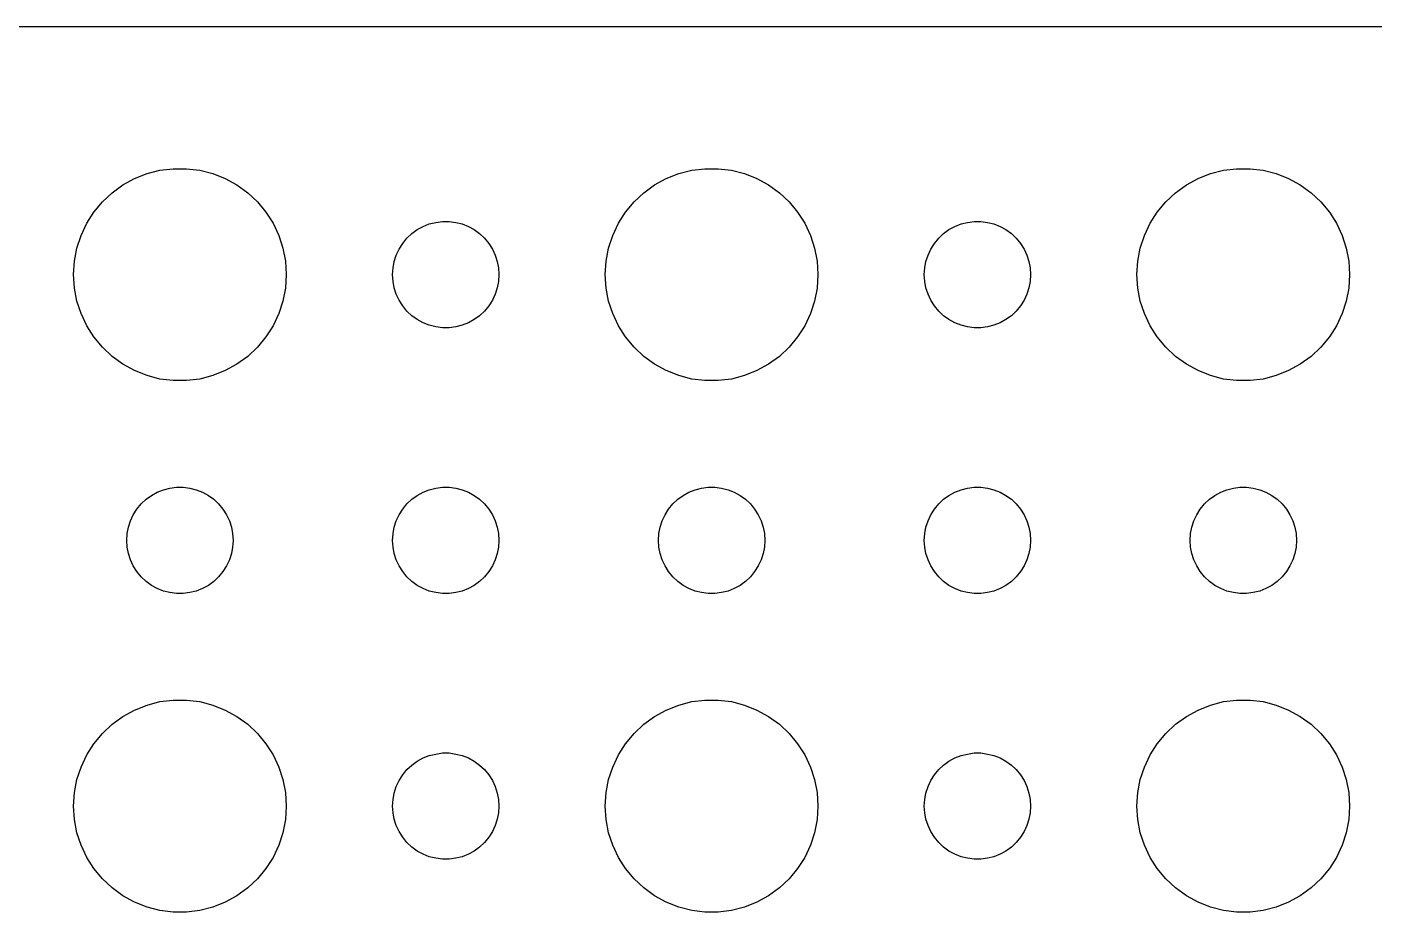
# Model space of a CAD drawing. Header units: metres. Extents: x -134 to 134, y 518 to 1078.
# Drawn here: x -71.81 to -33.81, y 1053.01 to 1077.99 of the extents above; entities that cross this region are included whole.
import ezdxf

# ---------------------------------------------------------------- set-up
doc = ezdxf.new("R2010")
doc.units = ezdxf.units.M

msp = doc.modelspace()

# ---------------------------------------------------------------- linework, layer by layer
for p, q in [((129.814, 1077.99), (-129.814, 1077.99)), ((-68.0621, 1073.95), (-67.6884, 1073.99)), ((-67.6884, 1073.99), (-67.3116, 1073.99)), ((-67.3116, 1073.99), (-66.9379, 1073.95)), ((-53.0621, 1073.95), (-52.6884, 1073.99)), ((-52.6884, 1073.99), (-52.3116, 1073.99)), ((-52.3116, 1073.99), (-51.9379, 1073.95)), ((-38.0621, 1073.95), (-37.6884, 1073.99)), ((-37.6884, 1073.99), (-37.3116, 1073.99)), ((-37.3116, 1073.99), (-36.9379, 1073.95)), ((-69.1075, 1073.53), (-68.7773, 1073.71)), ((-68.7773, 1073.71), (-68.427, 1073.85)), ((-68.427, 1073.85), (-68.0621, 1073.95)), ((-66.9379, 1073.95), (-66.573, 1073.85)), ((-66.573, 1073.85), (-66.2227, 1073.71)), ((-66.2227, 1073.71), (-65.8925, 1073.53)), ((-54.1075, 1073.53), (-53.7773, 1073.71)), ((-53.7773, 1073.71), (-53.427, 1073.85)), ((-53.427, 1073.85), (-53.0621, 1073.95)), ((-51.9379, 1073.95), (-51.5729, 1073.85)), ((-51.5729, 1073.85), (-51.2227, 1073.71)), ((-51.2227, 1073.71), (-50.8925, 1073.53)), ((-39.1075, 1073.53), (-38.7773, 1073.71)), ((-38.7773, 1073.71), (-38.427, 1073.85)), ((-38.427, 1073.85), (-38.0621, 1073.95)), ((-36.9379, 1073.95), (-36.5729, 1073.85)), ((-36.5729, 1073.85), (-36.2227, 1073.71)), ((-36.2227, 1073.71), (-35.8925, 1073.53)), ((-69.6869, 1073.05), (-69.4123, 1073.31)), ((-69.4123, 1073.31), (-69.1075, 1073.53)), ((-65.8925, 1073.53), (-65.5877, 1073.31)), ((-65.5877, 1073.31), (-65.3131, 1073.05)), ((-54.6869, 1073.05), (-54.4123, 1073.31)), ((-54.4123, 1073.31), (-54.1075, 1073.53)), ((-50.8925, 1073.53), (-50.5877, 1073.31)), ((-50.5877, 1073.31), (-50.3131, 1073.05)), ((-39.6869, 1073.05), (-39.4123, 1073.31)), ((-39.4123, 1073.31), (-39.1075, 1073.53)), ((-35.8925, 1073.53), (-35.5877, 1073.31)), ((-35.5877, 1073.31), (-35.3131, 1073.05)), ((-69.927, 1072.76), (-69.6869, 1073.05)), ((-65.3131, 1073.05), (-65.073, 1072.76)), ((-54.927, 1072.76), (-54.6869, 1073.05)), ((-50.3131, 1073.05), (-50.0729, 1072.76)), ((-39.927, 1072.76), (-39.6869, 1073.05)), ((-35.3131, 1073.05), (-35.0729, 1072.76)), ((-70.2893, 1072.1), (-70.1289, 1072.45)), ((-70.1289, 1072.45), (-69.927, 1072.76)), ((-65.073, 1072.76), (-64.8711, 1072.45)), ((-64.8711, 1072.45), (-64.7107, 1072.1)), ((-60.4635, 1072.43), (-60.2811, 1072.47)), ((-60.2811, 1072.47), (-60.0942, 1072.5)), ((-60.0942, 1072.5), (-59.9058, 1072.5)), ((-59.9058, 1072.5), (-59.7189, 1072.47)), ((-59.7189, 1072.47), (-59.5365, 1072.43)), ((-55.2893, 1072.1), (-55.1289, 1072.45)), ((-55.1289, 1072.45), (-54.927, 1072.76)), ((-50.0729, 1072.76), (-49.8711, 1072.45)), ((-49.8711, 1072.45), (-49.7107, 1072.1)), ((-45.4635, 1072.43), (-45.2811, 1072.47)), ((-45.2811, 1072.47), (-45.0942, 1072.5)), ((-45.0942, 1072.5), (-44.9058, 1072.5)), ((-44.9058, 1072.5), (-44.7189, 1072.47)), ((-44.7189, 1072.47), (-44.5365, 1072.43)), ((-40.2893, 1072.1), (-40.1289, 1072.45)), ((-40.1289, 1072.45), (-39.927, 1072.76)), ((-35.0729, 1072.76), (-34.8711, 1072.45)), ((-34.8711, 1072.45), (-34.7107, 1072.1)), ((-70.4057, 1071.75), (-70.2893, 1072.1)), ((-64.7107, 1072.1), (-64.5943, 1071.75)), ((-61.0934, 1072.03), (-60.9561, 1072.16)), ((-60.9561, 1072.16), (-60.8037, 1072.27)), ((-60.8037, 1072.27), (-60.6387, 1072.36)), ((-60.6387, 1072.36), (-60.4635, 1072.43)), ((-59.5365, 1072.43), (-59.3613, 1072.36)), ((-59.3613, 1072.36), (-59.1963, 1072.27)), ((-59.1963, 1072.27), (-59.0439, 1072.16)), ((-59.0439, 1072.16), (-58.9065, 1072.03)), ((-55.4057, 1071.75), (-55.2893, 1072.1)), ((-49.7107, 1072.1), (-49.5942, 1071.75)), ((-46.0934, 1072.03), (-45.9561, 1072.16)), ((-45.9561, 1072.16), (-45.8037, 1072.27)), ((-45.8037, 1072.27), (-45.6387, 1072.36)), ((-45.6387, 1072.36), (-45.4635, 1072.43)), ((-44.5365, 1072.43), (-44.3613, 1072.36)), ((-44.3613, 1072.36), (-44.1963, 1072.27)), ((-44.1963, 1072.27), (-44.0439, 1072.16)), ((-44.0439, 1072.16), (-43.9065, 1072.03)), ((-40.4057, 1071.75), (-40.2893, 1072.1)), ((-34.7107, 1072.1), (-34.5942, 1071.75)), ((-70.4763, 1071.38), (-70.4057, 1071.75)), ((-64.5943, 1071.75), (-64.5237, 1071.38)), ((-61.3947, 1071.55), (-61.3145, 1071.72)), ((-61.3145, 1071.72), (-61.2135, 1071.88)), ((-61.2135, 1071.88), (-61.0934, 1072.03)), ((-58.9065, 1072.03), (-58.7865, 1071.88)), ((-58.7865, 1071.88), (-58.6855, 1071.72)), ((-58.6855, 1071.72), (-58.6053, 1071.55)), ((-55.4763, 1071.38), (-55.4057, 1071.75)), ((-49.5942, 1071.75), (-49.5237, 1071.38)), ((-46.3947, 1071.55), (-46.3145, 1071.72)), ((-46.3145, 1071.72), (-46.2135, 1071.88)), ((-46.2135, 1071.88), (-46.0934, 1072.03)), ((-43.9065, 1072.03), (-43.7865, 1071.88)), ((-43.7865, 1071.88), (-43.6855, 1071.72)), ((-43.6855, 1071.72), (-43.6053, 1071.55)), ((-40.4763, 1071.38), (-40.4057, 1071.75)), ((-34.5942, 1071.75), (-34.5237, 1071.38)), ((-70.5, 1071), (-70.4763, 1071.38)), ((-64.5237, 1071.38), (-64.5, 1071)), ((-61.4882, 1071.19), (-61.4529, 1071.37)), ((-61.4529, 1071.37), (-61.3947, 1071.55)), ((-58.6053, 1071.55), (-58.5471, 1071.37)), ((-58.5471, 1071.37), (-58.5118, 1071.19)), ((-55.5, 1071), (-55.4763, 1071.38)), ((-49.5237, 1071.38), (-49.5, 1071)), ((-46.4882, 1071.19), (-46.4529, 1071.37)), ((-46.4529, 1071.37), (-46.3947, 1071.55)), ((-43.6053, 1071.55), (-43.5471, 1071.37)), ((-43.5471, 1071.37), (-43.5118, 1071.19)), ((-40.5, 1071), (-40.4763, 1071.38)), ((-34.5237, 1071.38), (-34.5, 1071)), ((-70.4763, 1070.62), (-70.5, 1071)), ((-64.5, 1071), (-64.5237, 1070.62)), ((-61.5, 1071), (-61.4882, 1071.19)), ((-61.4882, 1070.81), (-61.5, 1071)), ((-58.5118, 1071.19), (-58.5, 1071)), ((-58.5, 1071), (-58.5118, 1070.81)), ((-55.4763, 1070.62), (-55.5, 1071)), ((-49.5, 1071), (-49.5237, 1070.62)), ((-46.5, 1071), (-46.4882, 1071.19)), ((-46.4882, 1070.81), (-46.5, 1071)), ((-43.5118, 1071.19), (-43.5, 1071)), ((-43.5, 1071), (-43.5118, 1070.81)), ((-40.4763, 1070.62), (-40.5, 1071)), ((-34.5, 1071), (-34.5237, 1070.62)), ((-70.4057, 1070.25), (-70.4763, 1070.62)), ((-64.5237, 1070.62), (-64.5943, 1070.25)), ((-61.4529, 1070.63), (-61.4882, 1070.81)), ((-61.3947, 1070.45), (-61.4529, 1070.63)), ((-58.5471, 1070.63), (-58.6053, 1070.45)), ((-58.5118, 1070.81), (-58.5471, 1070.63)), ((-55.4057, 1070.25), (-55.4763, 1070.62)), ((-49.5237, 1070.62), (-49.5942, 1070.25)), ((-46.4529, 1070.63), (-46.4882, 1070.81)), ((-46.3947, 1070.45), (-46.4529, 1070.63)), ((-43.5471, 1070.63), (-43.6053, 1070.45)), ((-43.5118, 1070.81), (-43.5471, 1070.63)), ((-40.4057, 1070.25), (-40.4763, 1070.62)), ((-34.5237, 1070.62), (-34.5942, 1070.25)), ((-70.2893, 1069.9), (-70.4057, 1070.25)), ((-64.5943, 1070.25), (-64.7107, 1069.9)), ((-61.3145, 1070.28), (-61.3947, 1070.45)), ((-61.2135, 1070.12), (-61.3145, 1070.28)), ((-58.6855, 1070.28), (-58.7865, 1070.12)), ((-58.6053, 1070.45), (-58.6855, 1070.28)), ((-55.2893, 1069.9), (-55.4057, 1070.25)), ((-49.5942, 1070.25), (-49.7107, 1069.9)), ((-46.3145, 1070.28), (-46.3947, 1070.45)), ((-46.2135, 1070.12), (-46.3145, 1070.28)), ((-43.6855, 1070.28), (-43.7865, 1070.12)), ((-43.6053, 1070.45), (-43.6855, 1070.28)), ((-40.2893, 1069.9), (-40.4057, 1070.25)), ((-34.5942, 1070.25), (-34.7107, 1069.9)), ((-70.1289, 1069.55), (-70.2893, 1069.9)), ((-64.7107, 1069.9), (-64.8711, 1069.55)), ((-61.0934, 1069.97), (-61.2135, 1070.12)), ((-60.9561, 1069.84), (-61.0934, 1069.97)), ((-60.8037, 1069.73), (-60.9561, 1069.84)), ((-59.0439, 1069.84), (-59.1963, 1069.73)), ((-58.9065, 1069.97), (-59.0439, 1069.84)), ((-58.7865, 1070.12), (-58.9065, 1069.97)), ((-55.1289, 1069.55), (-55.2893, 1069.9)), ((-49.7107, 1069.9), (-49.8711, 1069.55)), ((-46.0934, 1069.97), (-46.2135, 1070.12)), ((-45.9561, 1069.84), (-46.0934, 1069.97)), ((-45.8037, 1069.73), (-45.9561, 1069.84)), ((-44.0439, 1069.84), (-44.1963, 1069.73)), ((-43.9065, 1069.97), (-44.0439, 1069.84)), ((-43.7865, 1070.12), (-43.9065, 1069.97)), ((-40.1289, 1069.55), (-40.2893, 1069.9)), ((-34.7107, 1069.9), (-34.8711, 1069.55)), ((-69.927, 1069.24), (-70.1289, 1069.55)), ((-64.8711, 1069.55), (-65.073, 1069.24)), ((-60.6387, 1069.64), (-60.8037, 1069.73)), ((-60.4635, 1069.57), (-60.6387, 1069.64)), ((-60.2811, 1069.53), (-60.4635, 1069.57)), ((-60.0942, 1069.5), (-60.2811, 1069.53)), ((-59.9058, 1069.5), (-60.0942, 1069.5)), ((-59.7189, 1069.53), (-59.9058, 1069.5)), ((-59.5365, 1069.57), (-59.7189, 1069.53)), ((-59.3613, 1069.64), (-59.5365, 1069.57)), ((-59.1963, 1069.73), (-59.3613, 1069.64)), ((-54.927, 1069.24), (-55.1289, 1069.55)), ((-49.8711, 1069.55), (-50.0729, 1069.24)), ((-45.6387, 1069.64), (-45.8037, 1069.73)), ((-45.4635, 1069.57), (-45.6387, 1069.64)), ((-45.2811, 1069.53), (-45.4635, 1069.57)), ((-45.0942, 1069.5), (-45.2811, 1069.53)), ((-44.9058, 1069.5), (-45.0942, 1069.5)), ((-44.7189, 1069.53), (-44.9058, 1069.5)), ((-44.5365, 1069.57), (-44.7189, 1069.53)), ((-44.3613, 1069.64), (-44.5365, 1069.57)), ((-44.1963, 1069.73), (-44.3613, 1069.64)), ((-39.927, 1069.24), (-40.1289, 1069.55)), ((-34.8711, 1069.55), (-35.0729, 1069.24)), ((-69.6869, 1068.95), (-69.927, 1069.24)), ((-65.073, 1069.24), (-65.3131, 1068.95)), ((-54.6869, 1068.95), (-54.927, 1069.24)), ((-50.0729, 1069.24), (-50.3131, 1068.95)), ((-39.6869, 1068.95), (-39.927, 1069.24)), ((-35.0729, 1069.24), (-35.3131, 1068.95)), ((-69.4123, 1068.69), (-69.6869, 1068.95)), ((-69.1075, 1068.47), (-69.4123, 1068.69)), ((-65.5877, 1068.69), (-65.8925, 1068.47)), ((-65.3131, 1068.95), (-65.5877, 1068.69)), ((-54.4123, 1068.69), (-54.6869, 1068.95)), ((-54.1075, 1068.47), (-54.4123, 1068.69)), ((-50.5877, 1068.69), (-50.8925, 1068.47)), ((-50.3131, 1068.95), (-50.5877, 1068.69)), ((-39.4123, 1068.69), (-39.6869, 1068.95)), ((-39.1075, 1068.47), (-39.4123, 1068.69)), ((-35.5877, 1068.69), (-35.8925, 1068.47)), ((-35.3131, 1068.95), (-35.5877, 1068.69)), ((-68.7773, 1068.29), (-69.1075, 1068.47)), ((-68.427, 1068.15), (-68.7773, 1068.29)), ((-66.2227, 1068.29), (-66.573, 1068.15)), ((-65.8925, 1068.47), (-66.2227, 1068.29)), ((-53.7773, 1068.29), (-54.1075, 1068.47)), ((-53.427, 1068.15), (-53.7773, 1068.29)), ((-51.2227, 1068.29), (-51.5729, 1068.15)), ((-50.8925, 1068.47), (-51.2227, 1068.29)), ((-38.7773, 1068.29), (-39.1075, 1068.47)), ((-38.427, 1068.15), (-38.7773, 1068.29)), ((-36.2227, 1068.29), (-36.5729, 1068.15)), ((-35.8925, 1068.47), (-36.2227, 1068.29)), ((-68.0621, 1068.05), (-68.427, 1068.15)), ((-67.6884, 1068.01), (-68.0621, 1068.05)), ((-67.3116, 1068.01), (-67.6884, 1068.01)), ((-66.9379, 1068.05), (-67.3116, 1068.01)), ((-66.573, 1068.15), (-66.9379, 1068.05)), ((-53.0621, 1068.05), (-53.427, 1068.15)), ((-52.6884, 1068.01), (-53.0621, 1068.05)), ((-52.3116, 1068.01), (-52.6884, 1068.01)), ((-51.9379, 1068.05), (-52.3116, 1068.01)), ((-51.5729, 1068.15), (-51.9379, 1068.05)), ((-38.0621, 1068.05), (-38.427, 1068.15)), ((-37.6884, 1068.01), (-38.0621, 1068.05)), ((-37.3116, 1068.01), (-37.6884, 1068.01)), ((-36.9379, 1068.05), (-37.3116, 1068.01)), ((-36.5729, 1068.15), (-36.9379, 1068.05)), ((-68.3037, 1064.77), (-68.1387, 1064.86)), ((-68.1387, 1064.86), (-67.9635, 1064.93)), ((-67.9635, 1064.93), (-67.7811, 1064.97)), ((-67.7811, 1064.97), (-67.5942, 1065)), ((-67.5942, 1065), (-67.4058, 1065)), ((-67.4058, 1065), (-67.2189, 1064.97)), ((-67.2189, 1064.97), (-67.0365, 1064.93)), ((-67.0365, 1064.93), (-66.8613, 1064.86)), ((-66.8613, 1064.86), (-66.6963, 1064.77)), ((-60.8037, 1064.77), (-60.6387, 1064.86)), ((-60.6387, 1064.86), (-60.4635, 1064.93)), ((-60.4635, 1064.93), (-60.2811, 1064.97)), ((-60.2811, 1064.97), (-60.0942, 1065)), ((-60.0942, 1065), (-59.9058, 1065)), ((-59.9058, 1065), (-59.7189, 1064.97)), ((-59.7189, 1064.97), (-59.5365, 1064.93)), ((-59.5365, 1064.93), (-59.3613, 1064.86)), ((-59.3613, 1064.86), (-59.1963, 1064.77)), ((-53.3037, 1064.77), (-53.1387, 1064.86)), ((-53.1387, 1064.86), (-52.9635, 1064.93)), ((-52.9635, 1064.93), (-52.7811, 1064.97)), ((-52.7811, 1064.97), (-52.5942, 1065)), ((-52.5942, 1065), (-52.4058, 1065)), ((-52.4058, 1065), (-52.2189, 1064.97)), ((-52.2189, 1064.97), (-52.0365, 1064.93)), ((-52.0365, 1064.93), (-51.8613, 1064.86)), ((-51.8613, 1064.86), (-51.6963, 1064.77)), ((-45.8037, 1064.77), (-45.6387, 1064.86)), ((-45.6387, 1064.86), (-45.4635, 1064.93)), ((-45.4635, 1064.93), (-45.2811, 1064.97)), ((-45.2811, 1064.97), (-45.0942, 1065)), ((-45.0942, 1065), (-44.9058, 1065)), ((-44.9058, 1065), (-44.7189, 1064.97)), ((-44.7189, 1064.97), (-44.5365, 1064.93)), ((-44.5365, 1064.93), (-44.3613, 1064.86)), ((-44.3613, 1064.86), (-44.1963, 1064.77)), ((-38.3037, 1064.77), (-38.1387, 1064.86)), ((-38.1387, 1064.86), (-37.9635, 1064.93)), ((-37.9635, 1064.93), (-37.7811, 1064.97)), ((-37.7811, 1064.97), (-37.5942, 1065)), ((-37.5942, 1065), (-37.4058, 1065)), ((-37.4058, 1065), (-37.2189, 1064.97)), ((-37.2189, 1064.97), (-37.0365, 1064.93)), ((-37.0365, 1064.93), (-36.8613, 1064.86)), ((-36.8613, 1064.86), (-36.6963, 1064.77)), ((-68.7135, 1064.38), (-68.5934, 1064.53)), ((-68.5934, 1064.53), (-68.4561, 1064.66)), ((-68.4561, 1064.66), (-68.3037, 1064.77)), ((-66.6963, 1064.77), (-66.5439, 1064.66)), ((-66.5439, 1064.66), (-66.4065, 1064.53)), ((-66.4065, 1064.53), (-66.2865, 1064.38)), ((-61.2135, 1064.38), (-61.0934, 1064.53)), ((-61.0934, 1064.53), (-60.9561, 1064.66)), ((-60.9561, 1064.66), (-60.8037, 1064.77)), ((-59.1963, 1064.77), (-59.0439, 1064.66)), ((-59.0439, 1064.66), (-58.9065, 1064.53)), ((-58.9065, 1064.53), (-58.7865, 1064.38)), ((-53.7135, 1064.38), (-53.5934, 1064.53)), ((-53.5934, 1064.53), (-53.4561, 1064.66)), ((-53.4561, 1064.66), (-53.3037, 1064.77)), ((-51.6963, 1064.77), (-51.5439, 1064.66)), ((-51.5439, 1064.66), (-51.4065, 1064.53)), ((-51.4065, 1064.53), (-51.2865, 1064.38)), ((-46.2135, 1064.38), (-46.0934, 1064.53)), ((-46.0934, 1064.53), (-45.9561, 1064.66)), ((-45.9561, 1064.66), (-45.8037, 1064.77)), ((-44.1963, 1064.77), (-44.0439, 1064.66)), ((-44.0439, 1064.66), (-43.9065, 1064.53)), ((-43.9065, 1064.53), (-43.7865, 1064.38)), ((-38.7135, 1064.38), (-38.5934, 1064.53)), ((-38.5934, 1064.53), (-38.4561, 1064.66)), ((-38.4561, 1064.66), (-38.3037, 1064.77)), ((-36.6963, 1064.77), (-36.5439, 1064.66)), ((-36.5439, 1064.66), (-36.4065, 1064.53)), ((-36.4065, 1064.53), (-36.2865, 1064.38)), ((-68.8947, 1064.05), (-68.8145, 1064.22)), ((-68.8145, 1064.22), (-68.7135, 1064.38)), ((-66.2865, 1064.38), (-66.1855, 1064.22)), ((-66.1855, 1064.22), (-66.1053, 1064.05)), ((-61.3947, 1064.05), (-61.3145, 1064.22)), ((-61.3145, 1064.22), (-61.2135, 1064.38)), ((-58.7865, 1064.38), (-58.6855, 1064.22)), ((-58.6855, 1064.22), (-58.6053, 1064.05)), ((-53.8947, 1064.05), (-53.8145, 1064.22)), ((-53.8145, 1064.22), (-53.7135, 1064.38)), ((-51.2865, 1064.38), (-51.1855, 1064.22)), ((-51.1855, 1064.22), (-51.1053, 1064.05)), ((-46.3947, 1064.05), (-46.3145, 1064.22)), ((-46.3145, 1064.22), (-46.2135, 1064.38)), ((-43.7865, 1064.38), (-43.6855, 1064.22)), ((-43.6855, 1064.22), (-43.6053, 1064.05)), ((-38.8947, 1064.05), (-38.8145, 1064.22)), ((-38.8145, 1064.22), (-38.7135, 1064.38)), ((-36.2865, 1064.38), (-36.1855, 1064.22)), ((-36.1855, 1064.22), (-36.1053, 1064.05)), ((-68.9882, 1063.69), (-68.9529, 1063.87)), ((-68.9529, 1063.87), (-68.8947, 1064.05)), ((-66.1053, 1064.05), (-66.0471, 1063.87)), ((-66.0471, 1063.87), (-66.0118, 1063.69)), ((-61.4882, 1063.69), (-61.4529, 1063.87)), ((-61.4529, 1063.87), (-61.3947, 1064.05)), ((-58.6053, 1064.05), (-58.5471, 1063.87)), ((-58.5471, 1063.87), (-58.5118, 1063.69)), ((-53.9882, 1063.69), (-53.9529, 1063.87)), ((-53.9529, 1063.87), (-53.8947, 1064.05)), ((-51.1053, 1064.05), (-51.0471, 1063.87)), ((-51.0471, 1063.87), (-51.0118, 1063.69)), ((-46.4882, 1063.69), (-46.4529, 1063.87)), ((-46.4529, 1063.87), (-46.3947, 1064.05)), ((-43.6053, 1064.05), (-43.5471, 1063.87)), ((-43.5471, 1063.87), (-43.5118, 1063.69)), ((-38.9882, 1063.69), (-38.9529, 1063.87)), ((-38.9529, 1063.87), (-38.8947, 1064.05)), ((-36.1053, 1064.05), (-36.0471, 1063.87)), ((-36.0471, 1063.87), (-36.0118, 1063.69)), ((-69, 1063.5), (-68.9882, 1063.69)), ((-68.9882, 1063.31), (-69, 1063.5)), ((-66.0118, 1063.69), (-66, 1063.5)), ((-66, 1063.5), (-66.0118, 1063.31)), ((-61.5, 1063.5), (-61.4882, 1063.69)), ((-61.4882, 1063.31), (-61.5, 1063.5)), ((-58.5118, 1063.69), (-58.5, 1063.5)), ((-58.5, 1063.5), (-58.5118, 1063.31)), ((-54, 1063.5), (-53.9882, 1063.69)), ((-53.9882, 1063.31), (-54, 1063.5)), ((-51.0118, 1063.69), (-51, 1063.5)), ((-51, 1063.5), (-51.0118, 1063.31)), ((-46.5, 1063.5), (-46.4882, 1063.69)), ((-46.4882, 1063.31), (-46.5, 1063.5)), ((-43.5118, 1063.69), (-43.5, 1063.5)), ((-43.5, 1063.5), (-43.5118, 1063.31)), ((-39, 1063.5), (-38.9882, 1063.69)), ((-38.9882, 1063.31), (-39, 1063.5)), ((-36.0118, 1063.69), (-36, 1063.5)), ((-36, 1063.5), (-36.0118, 1063.31)), ((-68.9529, 1063.13), (-68.9882, 1063.31)), ((-68.8947, 1062.95), (-68.9529, 1063.13)), ((-68.8145, 1062.78), (-68.8947, 1062.95)), ((-66.1053, 1062.95), (-66.1855, 1062.78)), ((-66.0471, 1063.13), (-66.1053, 1062.95)), ((-66.0118, 1063.31), (-66.0471, 1063.13)), ((-61.4529, 1063.13), (-61.4882, 1063.31)), ((-61.3947, 1062.95), (-61.4529, 1063.13)), ((-61.3145, 1062.78), (-61.3947, 1062.95)), ((-58.6053, 1062.95), (-58.6855, 1062.78)), ((-58.5471, 1063.13), (-58.6053, 1062.95)), ((-58.5118, 1063.31), (-58.5471, 1063.13)), ((-53.9529, 1063.13), (-53.9882, 1063.31)), ((-53.8947, 1062.95), (-53.9529, 1063.13)), ((-53.8145, 1062.78), (-53.8947, 1062.95)), ((-51.1053, 1062.95), (-51.1855, 1062.78)), ((-51.0471, 1063.13), (-51.1053, 1062.95)), ((-51.0118, 1063.31), (-51.0471, 1063.13)), ((-46.4529, 1063.13), (-46.4882, 1063.31)), ((-46.3947, 1062.95), (-46.4529, 1063.13)), ((-46.3145, 1062.78), (-46.3947, 1062.95)), ((-43.6053, 1062.95), (-43.6855, 1062.78)), ((-43.5471, 1063.13), (-43.6053, 1062.95)), ((-43.5118, 1063.31), (-43.5471, 1063.13)), ((-38.9529, 1063.13), (-38.9882, 1063.31)), ((-38.8947, 1062.95), (-38.9529, 1063.13)), ((-38.8145, 1062.78), (-38.8947, 1062.95)), ((-36.1053, 1062.95), (-36.1855, 1062.78)), ((-36.0471, 1063.13), (-36.1053, 1062.95)), ((-36.0118, 1063.31), (-36.0471, 1063.13)), ((-68.7135, 1062.62), (-68.8145, 1062.78)), ((-68.5934, 1062.47), (-68.7135, 1062.62)), ((-66.2865, 1062.62), (-66.4065, 1062.47)), ((-66.1855, 1062.78), (-66.2865, 1062.62)), ((-61.2135, 1062.62), (-61.3145, 1062.78)), ((-61.0934, 1062.47), (-61.2135, 1062.62)), ((-58.7865, 1062.62), (-58.9065, 1062.47)), ((-58.6855, 1062.78), (-58.7865, 1062.62)), ((-53.7135, 1062.62), (-53.8145, 1062.78)), ((-53.5934, 1062.47), (-53.7135, 1062.62)), ((-51.2865, 1062.62), (-51.4065, 1062.47)), ((-51.1855, 1062.78), (-51.2865, 1062.62)), ((-46.2135, 1062.62), (-46.3145, 1062.78)), ((-46.0934, 1062.47), (-46.2135, 1062.62)), ((-43.7865, 1062.62), (-43.9065, 1062.47)), ((-43.6855, 1062.78), (-43.7865, 1062.62)), ((-38.7135, 1062.62), (-38.8145, 1062.78)), ((-38.5934, 1062.47), (-38.7135, 1062.62)), ((-36.2865, 1062.62), (-36.4065, 1062.47)), ((-36.1855, 1062.78), (-36.2865, 1062.62)), ((-68.4561, 1062.34), (-68.5934, 1062.47)), ((-68.3037, 1062.23), (-68.4561, 1062.34)), ((-68.1387, 1062.14), (-68.3037, 1062.23)), ((-66.6963, 1062.23), (-66.8613, 1062.14)), ((-66.5439, 1062.34), (-66.6963, 1062.23)), ((-66.4065, 1062.47), (-66.5439, 1062.34)), ((-60.9561, 1062.34), (-61.0934, 1062.47)), ((-60.8037, 1062.23), (-60.9561, 1062.34)), ((-60.6387, 1062.14), (-60.8037, 1062.23)), ((-59.1963, 1062.23), (-59.3613, 1062.14)), ((-59.0439, 1062.34), (-59.1963, 1062.23)), ((-58.9065, 1062.47), (-59.0439, 1062.34)), ((-53.4561, 1062.34), (-53.5934, 1062.47)), ((-53.3037, 1062.23), (-53.4561, 1062.34)), ((-53.1387, 1062.14), (-53.3037, 1062.23)), ((-51.6963, 1062.23), (-51.8613, 1062.14)), ((-51.5439, 1062.34), (-51.6963, 1062.23)), ((-51.4065, 1062.47), (-51.5439, 1062.34)), ((-45.9561, 1062.34), (-46.0934, 1062.47)), ((-45.8037, 1062.23), (-45.9561, 1062.34)), ((-45.6387, 1062.14), (-45.8037, 1062.23)), ((-44.1963, 1062.23), (-44.3613, 1062.14)), ((-44.0439, 1062.34), (-44.1963, 1062.23)), ((-43.9065, 1062.47), (-44.0439, 1062.34)), ((-38.4561, 1062.34), (-38.5934, 1062.47)), ((-38.3037, 1062.23), (-38.4561, 1062.34)), ((-38.1387, 1062.14), (-38.3037, 1062.23)), ((-36.6963, 1062.23), (-36.8613, 1062.14)), ((-36.5439, 1062.34), (-36.6963, 1062.23)), ((-36.4065, 1062.47), (-36.5439, 1062.34)), ((-67.9635, 1062.07), (-68.1387, 1062.14)), ((-67.7811, 1062.03), (-67.9635, 1062.07)), ((-67.5942, 1062), (-67.7811, 1062.03)), ((-67.4058, 1062), (-67.5942, 1062)), ((-67.2189, 1062.03), (-67.4058, 1062)), ((-67.0365, 1062.07), (-67.2189, 1062.03)), ((-66.8613, 1062.14), (-67.0365, 1062.07)), ((-60.4635, 1062.07), (-60.6387, 1062.14)), ((-60.2811, 1062.03), (-60.4635, 1062.07)), ((-60.0942, 1062), (-60.2811, 1062.03)), ((-59.9058, 1062), (-60.0942, 1062)), ((-59.7189, 1062.03), (-59.9058, 1062)), ((-59.5365, 1062.07), (-59.7189, 1062.03)), ((-59.3613, 1062.14), (-59.5365, 1062.07)), ((-52.9635, 1062.07), (-53.1387, 1062.14)), ((-52.7811, 1062.03), (-52.9635, 1062.07)), ((-52.5942, 1062), (-52.7811, 1062.03)), ((-52.4058, 1062), (-52.5942, 1062)), ((-52.2189, 1062.03), (-52.4058, 1062)), ((-52.0365, 1062.07), (-52.2189, 1062.03)), ((-51.8613, 1062.14), (-52.0365, 1062.07)), ((-45.4635, 1062.07), (-45.6387, 1062.14)), ((-45.2811, 1062.03), (-45.4635, 1062.07)), ((-45.0942, 1062), (-45.2811, 1062.03)), ((-44.9058, 1062), (-45.0942, 1062)), ((-44.7189, 1062.03), (-44.9058, 1062)), ((-44.5365, 1062.07), (-44.7189, 1062.03)), ((-44.3613, 1062.14), (-44.5365, 1062.07)), ((-37.9635, 1062.07), (-38.1387, 1062.14)), ((-37.7811, 1062.03), (-37.9635, 1062.07)), ((-37.5942, 1062), (-37.7811, 1062.03)), ((-37.4058, 1062), (-37.5942, 1062)), ((-37.2189, 1062.03), (-37.4058, 1062)), ((-37.0365, 1062.07), (-37.2189, 1062.03)), ((-36.8613, 1062.14), (-37.0365, 1062.07)), ((-68.7773, 1058.71), (-68.427, 1058.85)), ((-68.427, 1058.85), (-68.0621, 1058.95)), ((-68.0621, 1058.95), (-67.6884, 1058.99)), ((-67.6884, 1058.99), (-67.3116, 1058.99)), ((-67.3116, 1058.99), (-66.9379, 1058.95)), ((-66.9379, 1058.95), (-66.573, 1058.85)), ((-66.573, 1058.85), (-66.2227, 1058.71)), ((-53.7773, 1058.71), (-53.427, 1058.85)), ((-53.427, 1058.85), (-53.0621, 1058.95)), ((-53.0621, 1058.95), (-52.6884, 1058.99)), ((-52.6884, 1058.99), (-52.3116, 1058.99)), ((-52.3116, 1058.99), (-51.9379, 1058.95)), ((-51.9379, 1058.95), (-51.5729, 1058.85)), ((-51.5729, 1058.85), (-51.2227, 1058.71)), ((-38.7773, 1058.71), (-38.427, 1058.85)), ((-38.427, 1058.85), (-38.0621, 1058.95)), ((-38.0621, 1058.95), (-37.6884, 1058.99)), ((-37.6884, 1058.99), (-37.3116, 1058.99)), ((-37.3116, 1058.99), (-36.9379, 1058.95)), ((-36.9379, 1058.95), (-36.5729, 1058.85)), ((-36.5729, 1058.85), (-36.2227, 1058.71)), ((-69.4123, 1058.31), (-69.1075, 1058.53)), ((-69.1075, 1058.53), (-68.7773, 1058.71)), ((-66.2227, 1058.71), (-65.8925, 1058.53)), ((-65.8925, 1058.53), (-65.5877, 1058.31)), ((-54.4123, 1058.31), (-54.1075, 1058.53)), ((-54.1075, 1058.53), (-53.7773, 1058.71)), ((-51.2227, 1058.71), (-50.8925, 1058.53)), ((-50.8925, 1058.53), (-50.5877, 1058.31)), ((-39.4123, 1058.31), (-39.1075, 1058.53)), ((-39.1075, 1058.53), (-38.7773, 1058.71)), ((-36.2227, 1058.71), (-35.8925, 1058.53)), ((-35.8925, 1058.53), (-35.5877, 1058.31)), ((-69.927, 1057.76), (-69.6869, 1058.05)), ((-69.6869, 1058.05), (-69.4123, 1058.31)), ((-65.5877, 1058.31), (-65.3131, 1058.05)), ((-65.3131, 1058.05), (-65.073, 1057.76)), ((-54.927, 1057.76), (-54.6869, 1058.05)), ((-54.6869, 1058.05), (-54.4123, 1058.31)), ((-50.5877, 1058.31), (-50.3131, 1058.05)), ((-50.3131, 1058.05), (-50.0729, 1057.76)), ((-39.927, 1057.76), (-39.6869, 1058.05)), ((-39.6869, 1058.05), (-39.4123, 1058.31)), ((-35.5877, 1058.31), (-35.3131, 1058.05)), ((-35.3131, 1058.05), (-35.0729, 1057.76)), ((-70.1289, 1057.45), (-69.927, 1057.76)), ((-65.073, 1057.76), (-64.8711, 1057.45)), ((-55.1289, 1057.45), (-54.927, 1057.76)), ((-50.0729, 1057.76), (-49.8711, 1057.45)), ((-40.1289, 1057.45), (-39.927, 1057.76)), ((-35.0729, 1057.76), (-34.8711, 1057.45)), ((-70.2893, 1057.1), (-70.1289, 1057.45)), ((-64.8711, 1057.45), (-64.7107, 1057.1)), ((-60.9561, 1057.16), (-60.8037, 1057.27)), ((-60.8037, 1057.27), (-60.6387, 1057.36)), ((-60.6387, 1057.36), (-60.4635, 1057.43)), ((-60.4635, 1057.43), (-60.2811, 1057.47)), ((-60.2811, 1057.47), (-60.0942, 1057.5)), ((-60.0942, 1057.5), (-59.9058, 1057.5)), ((-59.9058, 1057.5), (-59.7189, 1057.47)), ((-59.7189, 1057.47), (-59.5365, 1057.43)), ((-59.5365, 1057.43), (-59.3613, 1057.36)), ((-59.3613, 1057.36), (-59.1963, 1057.27)), ((-59.1963, 1057.27), (-59.0439, 1057.16)), ((-55.2893, 1057.1), (-55.1289, 1057.45)), ((-49.8711, 1057.45), (-49.7107, 1057.1)), ((-45.9561, 1057.16), (-45.8037, 1057.27)), ((-45.8037, 1057.27), (-45.6387, 1057.36)), ((-45.6387, 1057.36), (-45.4635, 1057.43)), ((-45.4635, 1057.43), (-45.2811, 1057.47)), ((-45.2811, 1057.47), (-45.0942, 1057.5)), ((-45.0942, 1057.5), (-44.9058, 1057.5)), ((-44.9058, 1057.5), (-44.7189, 1057.47)), ((-44.7189, 1057.47), (-44.5365, 1057.43)), ((-44.5365, 1057.43), (-44.3613, 1057.36)), ((-44.3613, 1057.36), (-44.1963, 1057.27)), ((-44.1963, 1057.27), (-44.0439, 1057.16)), ((-40.2893, 1057.1), (-40.1289, 1057.45)), ((-34.8711, 1057.45), (-34.7107, 1057.1)), ((-70.4057, 1056.75), (-70.2893, 1057.1)), ((-64.7107, 1057.1), (-64.5943, 1056.75)), ((-61.3145, 1056.72), (-61.2135, 1056.88)), ((-61.2135, 1056.88), (-61.0934, 1057.03)), ((-61.0934, 1057.03), (-60.9561, 1057.16)), ((-59.0439, 1057.16), (-58.9065, 1057.03)), ((-58.9065, 1057.03), (-58.7865, 1056.88)), ((-58.7865, 1056.88), (-58.6855, 1056.72)), ((-55.4057, 1056.75), (-55.2893, 1057.1)), ((-49.7107, 1057.1), (-49.5942, 1056.75)), ((-46.3145, 1056.72), (-46.2135, 1056.88)), ((-46.2135, 1056.88), (-46.0934, 1057.03)), ((-46.0934, 1057.03), (-45.9561, 1057.16)), ((-44.0439, 1057.16), (-43.9065, 1057.03)), ((-43.9065, 1057.03), (-43.7865, 1056.88)), ((-43.7865, 1056.88), (-43.6855, 1056.72)), ((-40.4057, 1056.75), (-40.2893, 1057.1)), ((-34.7107, 1057.1), (-34.5942, 1056.75)), ((-70.4763, 1056.38), (-70.4057, 1056.75)), ((-64.5943, 1056.75), (-64.5237, 1056.38)), ((-61.4529, 1056.37), (-61.3947, 1056.55)), ((-61.3947, 1056.55), (-61.3145, 1056.72)), ((-58.6855, 1056.72), (-58.6053, 1056.55)), ((-58.6053, 1056.55), (-58.5471, 1056.37)), ((-55.4763, 1056.38), (-55.4057, 1056.75)), ((-49.5942, 1056.75), (-49.5237, 1056.38)), ((-46.4529, 1056.37), (-46.3947, 1056.55)), ((-46.3947, 1056.55), (-46.3145, 1056.72)), ((-43.6855, 1056.72), (-43.6053, 1056.55)), ((-43.6053, 1056.55), (-43.5471, 1056.37)), ((-40.4763, 1056.38), (-40.4057, 1056.75)), ((-34.5942, 1056.75), (-34.5237, 1056.38)), ((-70.5, 1056), (-70.4763, 1056.38)), ((-64.5237, 1056.38), (-64.5, 1056)), ((-61.5, 1056), (-61.4882, 1056.19)), ((-61.4882, 1056.19), (-61.4529, 1056.37)), ((-58.5471, 1056.37), (-58.5118, 1056.19)), ((-58.5118, 1056.19), (-58.5, 1056)), ((-55.5, 1056), (-55.4763, 1056.38)), ((-49.5237, 1056.38), (-49.5, 1056)), ((-46.5, 1056), (-46.4882, 1056.19)), ((-46.4882, 1056.19), (-46.4529, 1056.37)), ((-43.5471, 1056.37), (-43.5118, 1056.19)), ((-43.5118, 1056.19), (-43.5, 1056)), ((-40.5, 1056), (-40.4763, 1056.38)), ((-34.5237, 1056.38), (-34.5, 1056)), ((-70.4763, 1055.62), (-70.5, 1056)), ((-64.5, 1056), (-64.5237, 1055.62)), ((-61.4882, 1055.81), (-61.5, 1056)), ((-61.4529, 1055.63), (-61.4882, 1055.81)), ((-58.5118, 1055.81), (-58.5471, 1055.63)), ((-58.5, 1056), (-58.5118, 1055.81)), ((-55.4763, 1055.62), (-55.5, 1056)), ((-49.5, 1056), (-49.5237, 1055.62)), ((-46.4882, 1055.81), (-46.5, 1056)), ((-46.4529, 1055.63), (-46.4882, 1055.81)), ((-43.5118, 1055.81), (-43.5471, 1055.63)), ((-43.5, 1056), (-43.5118, 1055.81)), ((-40.4763, 1055.62), (-40.5, 1056)), ((-34.5, 1056), (-34.5237, 1055.62)), ((-70.4057, 1055.25), (-70.4763, 1055.62)), ((-64.5237, 1055.62), (-64.5943, 1055.25)), ((-61.3947, 1055.45), (-61.4529, 1055.63)), ((-61.3145, 1055.28), (-61.3947, 1055.45)), ((-58.6053, 1055.45), (-58.6855, 1055.28)), ((-58.5471, 1055.63), (-58.6053, 1055.45)), ((-55.4057, 1055.25), (-55.4763, 1055.62)), ((-49.5237, 1055.62), (-49.5942, 1055.25)), ((-46.3947, 1055.45), (-46.4529, 1055.63)), ((-46.3145, 1055.28), (-46.3947, 1055.45)), ((-43.6053, 1055.45), (-43.6855, 1055.28)), ((-43.5471, 1055.63), (-43.6053, 1055.45)), ((-40.4057, 1055.25), (-40.4763, 1055.62)), ((-34.5237, 1055.62), (-34.5942, 1055.25)), ((-70.2893, 1054.9), (-70.4057, 1055.25)), ((-64.5943, 1055.25), (-64.7107, 1054.9)), ((-61.2135, 1055.12), (-61.3145, 1055.28)), ((-61.0934, 1054.97), (-61.2135, 1055.12)), ((-60.9561, 1054.84), (-61.0934, 1054.97)), ((-58.9065, 1054.97), (-59.0439, 1054.84)), ((-58.7865, 1055.12), (-58.9065, 1054.97)), ((-58.6855, 1055.28), (-58.7865, 1055.12)), ((-55.2893, 1054.9), (-55.4057, 1055.25)), ((-49.5942, 1055.25), (-49.7107, 1054.9)), ((-46.2135, 1055.12), (-46.3145, 1055.28)), ((-46.0934, 1054.97), (-46.2135, 1055.12)), ((-45.9561, 1054.84), (-46.0934, 1054.97)), ((-43.9065, 1054.97), (-44.0439, 1054.84)), ((-43.7865, 1055.12), (-43.9065, 1054.97)), ((-43.6855, 1055.28), (-43.7865, 1055.12)), ((-40.2893, 1054.9), (-40.4057, 1055.25)), ((-34.5942, 1055.25), (-34.7107, 1054.9)), ((-70.1289, 1054.55), (-70.2893, 1054.9)), ((-64.7107, 1054.9), (-64.8711, 1054.55)), ((-60.8037, 1054.73), (-60.9561, 1054.84)), ((-60.6387, 1054.64), (-60.8037, 1054.73)), ((-60.4635, 1054.57), (-60.6387, 1054.64)), ((-59.3613, 1054.64), (-59.5365, 1054.57)), ((-59.1963, 1054.73), (-59.3613, 1054.64)), ((-59.0439, 1054.84), (-59.1963, 1054.73)), ((-55.1289, 1054.55), (-55.2893, 1054.9)), ((-49.7107, 1054.9), (-49.8711, 1054.55)), ((-45.8037, 1054.73), (-45.9561, 1054.84)), ((-45.6387, 1054.64), (-45.8037, 1054.73)), ((-45.4635, 1054.57), (-45.6387, 1054.64)), ((-44.3613, 1054.64), (-44.5365, 1054.57)), ((-44.1963, 1054.73), (-44.3613, 1054.64)), ((-44.0439, 1054.84), (-44.1963, 1054.73)), ((-40.1289, 1054.55), (-40.2893, 1054.9)), ((-34.7107, 1054.9), (-34.8711, 1054.55)), ((-69.927, 1054.24), (-70.1289, 1054.55)), ((-69.6869, 1053.95), (-69.927, 1054.24)), ((-65.073, 1054.24), (-65.3131, 1053.95)), ((-64.8711, 1054.55), (-65.073, 1054.24)), ((-60.2811, 1054.53), (-60.4635, 1054.57)), ((-60.0942, 1054.5), (-60.2811, 1054.53)), ((-59.9058, 1054.5), (-60.0942, 1054.5)), ((-59.7189, 1054.53), (-59.9058, 1054.5)), ((-59.5365, 1054.57), (-59.7189, 1054.53)), ((-54.927, 1054.24), (-55.1289, 1054.55)), ((-54.6869, 1053.95), (-54.927, 1054.24)), ((-50.0729, 1054.24), (-50.3131, 1053.95)), ((-49.8711, 1054.55), (-50.0729, 1054.24)), ((-45.2811, 1054.53), (-45.4635, 1054.57)), ((-45.0942, 1054.5), (-45.2811, 1054.53)), ((-44.9058, 1054.5), (-45.0942, 1054.5)), ((-44.7189, 1054.53), (-44.9058, 1054.5)), ((-44.5365, 1054.57), (-44.7189, 1054.53)), ((-39.927, 1054.24), (-40.1289, 1054.55)), ((-39.6869, 1053.95), (-39.927, 1054.24)), ((-35.0729, 1054.24), (-35.3131, 1053.95)), ((-34.8711, 1054.55), (-35.0729, 1054.24)), ((-69.4123, 1053.69), (-69.6869, 1053.95)), ((-65.3131, 1053.95), (-65.5877, 1053.69)), ((-54.4123, 1053.69), (-54.6869, 1053.95)), ((-50.3131, 1053.95), (-50.5877, 1053.69)), ((-39.4123, 1053.69), (-39.6869, 1053.95)), ((-35.3131, 1053.95), (-35.5877, 1053.69)), ((-69.1075, 1053.47), (-69.4123, 1053.69)), ((-68.7773, 1053.29), (-69.1075, 1053.47)), ((-65.8925, 1053.47), (-66.2227, 1053.29)), ((-65.5877, 1053.69), (-65.8925, 1053.47)), ((-54.1075, 1053.47), (-54.4123, 1053.69)), ((-53.7773, 1053.29), (-54.1075, 1053.47)), ((-50.8925, 1053.47), (-51.2227, 1053.29)), ((-50.5877, 1053.69), (-50.8925, 1053.47)), ((-39.1075, 1053.47), (-39.4123, 1053.69)), ((-38.7773, 1053.29), (-39.1075, 1053.47)), ((-35.8925, 1053.47), (-36.2227, 1053.29)), ((-35.5877, 1053.69), (-35.8925, 1053.47)), ((-68.427, 1053.15), (-68.7773, 1053.29)), ((-68.0621, 1053.05), (-68.427, 1053.15)), ((-66.573, 1053.15), (-66.9379, 1053.05)), ((-66.2227, 1053.29), (-66.573, 1053.15)), ((-53.427, 1053.15), (-53.7773, 1053.29)), ((-53.0621, 1053.05), (-53.427, 1053.15)), ((-51.5729, 1053.15), (-51.9379, 1053.05)), ((-51.2227, 1053.29), (-51.5729, 1053.15)), ((-38.427, 1053.15), (-38.7773, 1053.29)), ((-38.0621, 1053.05), (-38.427, 1053.15)), ((-36.5729, 1053.15), (-36.9379, 1053.05)), ((-36.2227, 1053.29), (-36.5729, 1053.15)), ((-67.6884, 1053.01), (-68.0621, 1053.05)), ((-67.3116, 1053.01), (-67.6884, 1053.01)), ((-66.9379, 1053.05), (-67.3116, 1053.01)), ((-52.6884, 1053.01), (-53.0621, 1053.05)), ((-52.3116, 1053.01), (-52.6884, 1053.01)), ((-51.9379, 1053.05), (-52.3116, 1053.01)), ((-37.6884, 1053.01), (-38.0621, 1053.05)), ((-37.3116, 1053.01), (-37.6884, 1053.01)), ((-36.9379, 1053.05), (-37.3116, 1053.01))]:
    msp.add_line(p, q)

doc.saveas('drawing.dxf')
